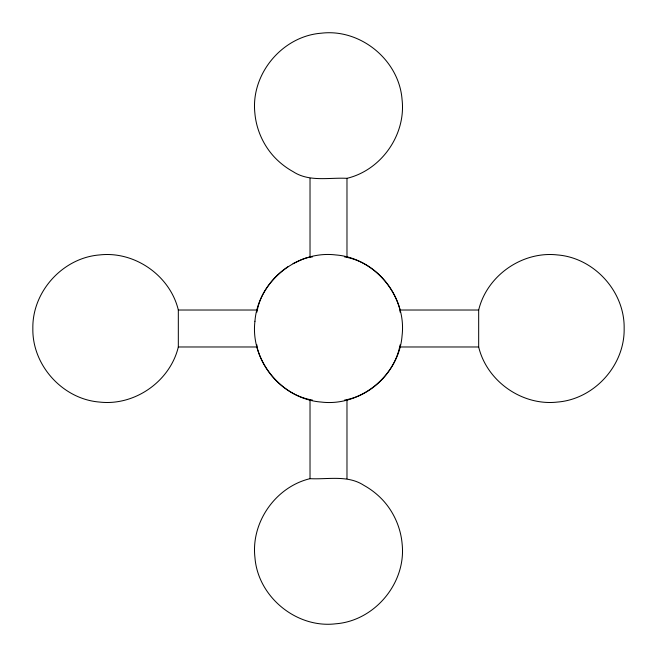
<?xml version="1.0" encoding="UTF-8"?>
<svg xmlns="http://www.w3.org/2000/svg" width="657" height="657" viewBox="0 0 657 657"><rect width="100%" height="100%" fill="white"/><g stroke="black" fill="none" stroke-linecap="round" stroke-linejoin="round"><path stroke-width="0.99" d="M178.326 346.978C170.073 381.389 134.677 406.133 99.519 402.059C62.752 399.152 32.136 365.374 32.85 328.5C32.136 291.626 62.752 257.848 99.519 254.941C134.677 250.867 170.073 275.612 178.326 310.022L178.326 346.978L256.936 346.978C263.564 372.979 285.655 395.629 312.387 400.064M478.674 310.022C486.927 275.612 522.323 250.867 557.481 254.941C594.248 257.848 624.864 291.626 624.15 328.5C624.864 365.374 594.248 399.152 557.481 402.059C522.323 406.133 486.927 381.389 478.674 346.978L478.674 310.022L400.064 310.022C393.436 284.021 371.345 261.371 344.613 256.936M256.936 312.083C259.958 293.572 272.45 277.164 287.856 266.767M400.064 344.917C395.194 371.919 371.698 395.457 344.613 400.064M293.079 263.629C299.19 260.78 305.521 257.158 312.387 256.936M346.978 178.326C381.397 170.097 406.166 134.669 402.059 99.519C399.095 60.116 360.479 28.423 321.257 33.203C282.28 36.16 250.744 73.978 254.842 112.848C256.197 129.043 263.022 144.68 273.994 156.678C279.512 162.632 285.967 167.691 293.079 171.633C309.184 182.219 328.927 177.398 346.978 178.326L346.978 256.936M310.022 478.674C275.603 486.903 250.834 522.331 254.941 557.481C257.905 596.885 296.521 628.577 335.743 623.797C374.72 620.84 406.256 583.022 402.158 544.152C400.803 527.957 393.978 512.32 383.006 500.322C377.488 494.368 371.033 489.309 363.921 485.367C347.816 474.781 328.073 479.602 310.022 478.674L310.022 400.064M178.326 310.022L256.936 310.022M400.064 346.978L478.674 346.978M400.064 310.022L400.064 312.083M346.978 400.064L346.978 478.674M310.022 178.326L310.022 256.936M256.936 344.917L256.936 346.978M254.941 321.257C250.161 360.479 281.853 399.095 321.257 402.059C360.479 406.839 399.095 375.147 402.059 335.743C406.839 296.521 375.147 257.905 335.743 254.941C296.521 250.161 257.905 281.853 254.941 321.257"/></g></svg>
